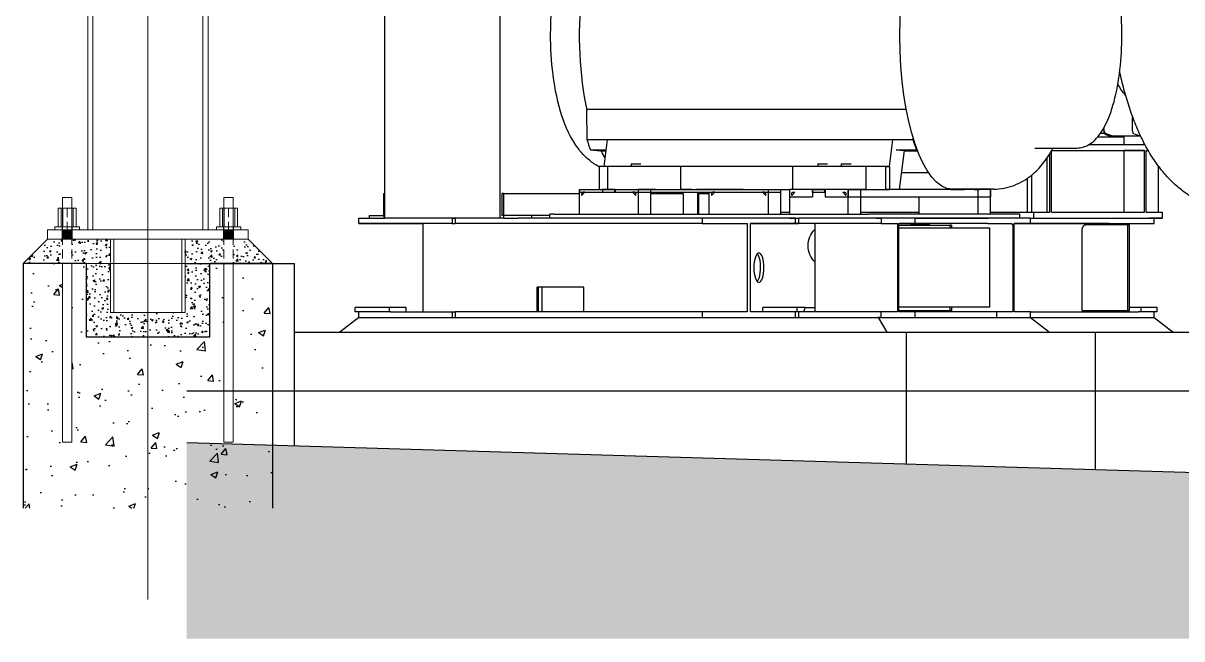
# Model space of a CAD drawing. Header units: metres. Extents: x 0 to 63075, y 0 to 44550.
# Drawn here: x 36348 to 38717, y 28898 to 30155 of the extents above; entities that cross this region are included whole.
import ezdxf

# ---------------------------------------------------------------- set-up
doc = ezdxf.new("R2010")
doc.units = ezdxf.units.M
doc.header["$LTSCALE"] = 75
doc.linetypes.add('CENTER2', pattern=[28.575, 19.05, -3.175, 3.175, -3.175])
doc.linetypes.add('DASHED2', pattern=[0.375, 0.25, -0.125])
for name, color, linetype in [('SC1', 7, 'CENTER2'), ('SDM', 7, 'Continuous'), ('SL1', 8, 'Continuous')]:
    doc.layers.add(name, color=color, linetype=linetype)

# ---------------------------------------------------------------- blocks, each defined once
blk = doc.blocks.new('A$Cf33ee68d')
at = {"layer": 'SL1'}
for points in [[(12765.2, 1529.9), (12765.2, 1510.9), (12744.9, 1510.9), (12744.9, 1529.9)], [(12765.2, 1529.9), (12765.2, 1510.9), (12744.9, 1510.9), (12744.9, 1529.9)], [(13095.2, 1529.9), (13095.2, 1510.9), (13074.9, 1510.9), (13074.9, 1529.9)], [(13095.2, 1529.9), (13095.2, 1510.9), (13074.9, 1510.9), (13074.9, 1529.9)]]:
    blk.add_hatch(color=256, dxfattribs=at).paths.add_polyline_path(points, flags=17)
h = blk.add_hatch(dxfattribs=at)
h.set_pattern_fill('AR-CONC', color=8, scale=5)
h.set_pattern_definition([(50, (11191.19, -8895.8), (35.86301, -3.13761), [3.75, -41.25]), (355, (11191.19, -8895.8), (-6.93757, 37.60961), [3, -33]), (100.45144, (11194.18, -8896.06), (28.92544, 34.472), [3.18701, -35.0571]), (46.1842, (11191.19, -8885.8), (53.36207, -8.27596), [5.625, -61.875]), (96.63564, (11195.64, -8886.49), (46.7331, 48.70593), [4.78052, -52.5857]), (351.18416, (11191.19, -8885.8), (46.7331, 48.70593), [4.5, -49.5]), (21, (11196.19, -8888.3), (29.84535, -20.130945), [3.75, -41.25]), (326, (11196.19, -8888.3), (12.16577, 36.2575), [3, -33]), (71.45144, (11198.68, -8889.976), (42.01112, 16.12656), [3.18701, -35.0571]), (37.5, (11191.191, -8895.799), (0.607993, 16.644693), [0, -32.6, 0, -33.5, 0, -33.125]), (7.5, (11191.191, -8895.799), (13.153477, 19.720586), [0, -19.1, 0, -31.85, 0, -12.625]), (327.5, (11180.041, -8895.799), (26.691122, -1.127744), [0, -12.5, 0, -39, 0, -51.75]), (317.5, (11175.041, -8895.799), (29.15931, 5.00525), [0, -16.25, 0, -25.9, 0, -36.75])])
h.paths.add_polyline_path([(12996.5, 1360.9), (12843.5, 1360.9), (12843.5, 1510.9), (12764.5, 1510.9), (12764.5, 1460.9), (12793.5, 1460.9), (12793.5, 1310.9), (13046.5, 1310.9), (13046.5, 1460.9), (13075.5, 1460.9), (13075.5, 1510.9), (12996.5, 1510.9)])
h.paths.add_polyline_path([(13094.5, 1460.9), (13175, 1460.9), (13175, 1460.9), (13125, 1510.9), (13094.5, 1510.9)])
h.paths.add_polyline_path([(12665, 1460.9), (12745.5, 1460.9), (12745.5, 1510.9), (12715, 1510.9)])
h = blk.add_hatch(dxfattribs=at)
h.set_pattern_fill('AR-CONC', color=8, scale=20)
h.set_pattern_definition([(50, (11191.19, -8895.8), (143.452, -12.5504), [15, -165]), (355, (11191.19, -8895.8), (-27.7503, 150.4384), [12, -132]), (100.4514, (11203.15, -8896.84), (115.7018, 137.888), [12.748, -140.2284]), (46.1842, (11191.2, -8855.8), (213.4483, -33.104), [22.5, -247.5]), (96.6356, (11208.98, -8858.56), (186.9324, 194.8237), [19.122, -210.3428]), (351.1842, (11191.2, -8855.8), (186.9324, 194.8237), [18, -198]), (21, (11211.19, -8865.8), (119.3814, -80.5238), [15, -165]), (326, (11211.19, -8865.8), (48.663, 145.03), [12, -132]), (71.4514, (11221.14, -8872.51), (168.0445, 64.5062), [12.748, -140.2284]), (37.5, (11191.19, -8895.8), (2.43197, 66.57877), [0, -130.4, 0, -134, 0, -132.5]), (7.5, (11191.19, -8895.8), (52.6139, 78.88234), [0, -76.4, 0, -127.4, 0, -50.5]), (327.5, (11146.59, -8895.8), (106.7645, -4.51097), [0, -50, 0, -156, 0, -207]), (317.5, (11126.59, -8895.8), (116.6372, 20.021), [0, -65, 0, -103.6, 0, -147])])
h.paths.add_polyline_path([(13094.5, 1095.9), (13080.3, 1095.9), (13075.5, 1095.9), (13075.5, 1460.9), (13046.5, 1460.9), (13046.5, 1310.9), (12793.5, 1310.9), (12793.5, 1460.9), (12764.5, 1460.9), (12764.5, 1095.9), (12750.3, 1095.9), (12745.5, 1095.9), (12745.5, 1460.9), (12665, 1460.9), (12665, 960.9), (13175, 960.9), (13175, 1460.9), (13094.5, 1460.9)])
h = blk.add_hatch(dxfattribs=at)
h.set_pattern_fill('AR-CONC', color=256)
h.set_pattern_definition([(50, (-6589.63, -30229.21), (182.18467, -15.9391), [19.05, -209.55]), (355, (-6589.63, -30229.2), (-35.2434, 191.05685), [15.24, -167.6406]), (100.45144, (-6574.45, -30230.54), (146.94125, 175.11775), [16.19, -178.09024]), (46.1842, (-6589.63, -30178.4), (271.079, -42.0423), [28.575, -314.325]), (96.63556, (-6567.04, -30181.9), (237.4041, 247.4261), [24.285, -267.1356]), (351.18415, (-6589.63, -30178.4), (237.4041, 247.4261), [22.86, -251.4597]), (21, (-6564.23, -30191.11), (151.6144, -102.2652), [19.05, -209.55]), (326, (-6564.23, -30191.1), (61.802, 184.188), [15.24, -167.64]), (71.45144, (-6551.6, -30199.63), (213.4164, 81.9228), [16.19, -178.0899]), (37.5, (-6589.63, -30229.21), (3.0886, 84.55504), [0, -165.608, 0, -170.18, 0, -168.275]), (7.5, (-6589.63, -30229.21), (66.81966, 100.18057), [0, -97.028, 0, -161.798, 0, -64.135]), (327.5, (-6646.27, -30229.21), (135.5906, -5.72874), [0, -63.5, 0, -198.12, 0, -262.89]), (317.5, (-6671.67, -30229.21), (148.12918, 25.4265), [0, -82.55, 0, -131.572, 0, -186.69])])
edge = h.paths.add_edge_path()
edge.add_ellipse((15754.8, 1005.9), major_axis=(61.3, 57.6), ratio=0.241845, start_angle=14.4328, end_angle=97.044, ccw=False)
edge.add_ellipse((15754.8, 1005.9), major_axis=(61.3, 57.6), ratio=0.241845, start_angle=47.3372, end_angle=97.0505)
edge.add_ellipse((15754.8, 1005.9), major_axis=(61.3, 57.6), ratio=0.241845, start_angle=14.4328, end_angle=97.044, ccw=False)
edge.add_ellipse((15754.8, 1005.9), major_axis=(61.3, 57.6), ratio=0.241845, start_angle=47.3372, end_angle=97.0505)
edge.add_ellipse((15754.8, 1005.9), major_axis=(61.3, 57.6), ratio=0.241845, start_angle=14.4328, end_angle=97.044, ccw=False)
edge.add_ellipse((15754.8, 1005.9), major_axis=(61.3, 57.6), ratio=0.241845, start_angle=47.3372, end_angle=97.0505)
edge.add_ellipse((15754.8, 1005.9), major_axis=(61.3, 57.6), ratio=0.241845, start_angle=14.4328, end_angle=97.044, ccw=False)
edge.add_ellipse((15754.8, 1005.9), major_axis=(61.3, 57.6), ratio=0.241845, start_angle=47.3372, end_angle=97.0505)
edge.add_ellipse((15754.8, 1005.9), major_axis=(61.3, 57.6), ratio=0.241845, start_angle=14.4328, end_angle=47.3371, ccw=False)
edge.add_ellipse((15754.8, 1005.9), major_axis=(61.3, 57.6), ratio=0.241845, start_angle=14.4328, end_angle=97.044, ccw=False)
edge.add_ellipse((15754.8, 1005.9), major_axis=(61.3, 57.6), ratio=0.241845, start_angle=14.4328, end_angle=47.3371, ccw=False)
edge.add_ellipse((15754.8, 1005.9), major_axis=(61.3, 57.6), ratio=0.241845, start_angle=-69.7715, end_angle=14.4328, ccw=False)
edge.add_ellipse((15754.8, 1005.9), major_axis=(61.3, 57.6), ratio=0.241845, start_angle=14.4328, end_angle=47.3371, ccw=False)
edge.add_ellipse((15754.8, 1005.9), major_axis=(61.3, 57.6), ratio=0.241845, start_angle=-69.7715, end_angle=14.4328, ccw=False)
edge.add_ellipse((15754.8, 1005.9), major_axis=(61.3, 57.6), ratio=0.241845, start_angle=-69.7715, end_angle=14.4328, ccw=False)
edge.add_line((15789.1, 1011.9), (17620, 957.8))
edge.add_line((17620, 957.8), (17620, 694.3))
edge.add_line((17620, 694.3), (12999.4, 694.3))
edge.add_line((12999.4, 694.3), (12999.4, 1094.3))
edge.add_line((12999.4, 1094.3), (15614.6, 1017.1))
edge.add_line((15614.6, 1017.1), (15614.6, 1101.1))
edge.add_spline(control_points=[(15603.5, 1017.4), (15604.3, 1017.4), (15605.8, 1017.3), (15610.9, 1017.2), (15615, 1017.1), (15625.3, 1016.8), (15632.3, 1042.2), (15641.1, 1023.8), (15643.1, 1020), (15645.1, 1016.2)], knot_values=[1.601672, 1.601672, 1.601672, 1.601672, 1.727876, 1.727876, 1.884956, 1.884956, 2.042035, 2.042035, 2.083748, 2.083748, 2.083748, 2.083748], degree=3, periodic=0)
edge.add_line((15645.1, 1016.2), (15733.5, 1013.6))
edge.add_ellipse((15754.8, 1005.9), major_axis=(61.3, 57.6), ratio=0.241845, start_angle=47.3372, end_angle=97.0505, ccw=False)
h.paths.add_polyline_path([(20470.5, 694.3), (20470.5, 873.6), (20470.3, 873.6), (17620, 957.8), (17620, 694.3)])
h.paths.add_polyline_path([(20470.5, 833.6), (21067.8, 833.6), (21067.8, 873.6), (20470.5, 873.6)])
at = {"layer": 'SL1', "lineweight": 0}
for p, q in [((12797, 10492.2), (12797, 1529.9)), ((12807.7, 10492.2), (12807.7, 1529.9)), ((13032.3, 1529.9), (13032.3, 10492.2)), ((13043, 10492.2), (13043, 1529.9)), ((12745.5, 1595.9), (12745.5, 1574.2)), ((12745.5, 1595.9), (12755, 1595.9)), ((12745.5, 1595.9), (12745.5, 1574.2)), ((12764.5, 1595.9), (12745.5, 1595.9)), ((12755, 1595.9), (12764.5, 1595.9)), ((12764.5, 1595.9), (12764.5, 1574.2)), ((12764.5, 1595.9), (12764.5, 1574.2)), ((13075.5, 1595.9), (13075.5, 1574.2)), ((13094.5, 1595.9), (13075.5, 1595.9)), ((13075.5, 1595.9), (13075.5, 1574.2)), ((13094.5, 1595.9), (13075.5, 1595.9)), ((13094.5, 1595.9), (13094.5, 1574.2)), ((13094.5, 1595.9), (13094.5, 1574.2)), ((12736.8, 1574.2), (12742.5, 1574.2)), ((12736.8, 1536.2), (12736.8, 1574.2)), ((12736.8, 1536.2), (12736.8, 1574.2)), ((12742.5, 1574.2), (12736.8, 1574.2)), ((12742.5, 1574.2), (12767.5, 1574.2)), ((12742.5, 1536.2), (12742.5, 1574.2)), ((12742.5, 1536.2), (12742.5, 1574.2)), ((12742.5, 1574.2), (12767.5, 1574.2)), ((12767.5, 1536.2), (12767.5, 1574.2)), ((12773.3, 1574.2), (12767.5, 1574.2)), ((12773.3, 1574.2), (12767.5, 1574.2)), ((12767.5, 1574.2), (12767.5, 1536.2)), ((12773.3, 1536.2), (12773.3, 1574.2)), ((12773.3, 1536.2), (12773.3, 1574.2)), ((13066.8, 1536.2), (13066.8, 1574.2)), ((13072.5, 1574.2), (13066.8, 1574.2)), ((13066.8, 1536.2), (13066.8, 1574.2)), ((13072.5, 1574.2), (13066.8, 1574.2)), ((13072.5, 1536.2), (13072.5, 1574.2)), ((13072.5, 1574.2), (13097.5, 1574.2)), ((13072.5, 1536.2), (13072.5, 1574.2)), ((13072.5, 1574.2), (13097.5, 1574.2)), ((13103.3, 1574.2), (13097.5, 1574.2)), ((13097.5, 1574.2), (13097.5, 1536.2)), ((13103.3, 1574.2), (13097.5, 1574.2)), ((13097.5, 1574.2), (13097.5, 1536.2)), ((13103.3, 1536.2), (13103.3, 1574.2)), ((13103.3, 1536.2), (13103.3, 1574.2)), ((12715, 1529.9), (13125, 1529.9)), ((12715, 1510.9), (12715, 1529.9)), ((12715, 1529.9), (13125, 1529.9)), ((12715, 1510.9), (12715, 1529.9)), ((12730, 1529.9), (12730, 1536.2)), ((12730, 1536.2), (12780, 1536.2)), ((12730, 1529.9), (12730, 1536.2)), ((12730, 1536.2), (12780, 1536.2)), ((12730, 1529.9), (12780, 1529.9)), ((12730, 1529.9), (12780, 1529.9)), ((12767.5, 1536.2), (12742.5, 1536.2)), ((12767.5, 1536.2), (12742.5, 1536.2)), ((12744.9, 1529.9), (12744.9, 1536.2)), ((12744.9, 1529.9), (12744.9, 1536.2)), ((12744.9, 1510.9), (12744.9, 1529.9)), ((12744.9, 1510.9), (12744.9, 1529.9)), ((12744.9, 1510.9), (12744.9, 1529.9)), ((12744.9, 1510.9), (12744.9, 1529.9)), ((12744.9, 1510.9), (12744.9, 1529.9)), ((12744.9, 1510.9), (12744.9, 1529.9)), ((12755, 1529.9), (12755, 1536.2)), ((12755, 1529.9), (12755, 1536.2)), ((12755, 1510.9), (12755, 1529.9)), ((12755, 1510.9), (12755, 1529.9)), ((12755, 1510.9), (12755, 1529.9)), ((12755, 1510.9), (12755, 1529.9)), ((12755, 1510.9), (12755, 1529.9)), ((12755, 1510.9), (12755, 1529.9)), ((12765.2, 1529.9), (12765.2, 1536.2)), ((12765.2, 1529.9), (12765.2, 1536.2)), ((12765.2, 1510.9), (12765.2, 1529.9)), ((12765.2, 1510.9), (12765.2, 1529.9)), ((12765.2, 1510.9), (12765.2, 1529.9)), ((12765.2, 1510.9), (12765.2, 1529.9)), ((12765.2, 1510.9), (12765.2, 1529.9)), ((12765.2, 1510.9), (12765.2, 1529.9)), ((12780, 1529.9), (12780, 1536.2)), ((12780, 1529.9), (12780, 1536.2)), ((12807.7, 1529.9), (12797, 1529.9)), ((13043, 1529.9), (13032.3, 1529.9)), ((13060, 1529.9), (13060, 1536.2)), ((13060, 1536.2), (13110, 1536.2)), ((13060, 1529.9), (13060, 1536.2)), ((13060, 1536.2), (13110, 1536.2)), ((13060, 1529.9), (13110, 1529.9)), ((13060, 1529.9), (13110, 1529.9)), ((13097.5, 1536.2), (13072.5, 1536.2)), ((13097.5, 1536.2), (13072.5, 1536.2)), ((13074.9, 1529.9), (13074.9, 1536.2)), ((13074.9, 1529.9), (13074.9, 1536.2)), ((13074.9, 1510.9), (13074.9, 1529.9)), ((13074.9, 1510.9), (13074.9, 1529.9)), ((13074.9, 1510.9), (13074.9, 1529.9)), ((13074.9, 1510.9), (13074.9, 1529.9)), ((13074.9, 1510.9), (13074.9, 1529.9)), ((13074.9, 1510.9), (13074.9, 1529.9)), ((13085, 1529.9), (13085, 1536.2)), ((13085, 1529.9), (13085, 1536.2)), ((13085, 1510.9), (13085, 1529.9)), ((13085, 1510.9), (13085, 1529.9)), ((13085, 1510.9), (13085, 1529.9)), ((13085, 1510.9), (13085, 1529.9)), ((13085, 1510.9), (13085, 1529.9)), ((13085, 1510.9), (13085, 1529.9)), ((13095.2, 1529.9), (13095.2, 1536.2)), ((13095.2, 1529.9), (13095.2, 1536.2)), ((13095.2, 1510.9), (13095.2, 1529.9)), ((13095.2, 1510.9), (13095.2, 1529.9)), ((13095.2, 1510.9), (13095.2, 1529.9)), ((13095.2, 1510.9), (13095.2, 1529.9)), ((13095.2, 1510.9), (13095.2, 1529.9)), ((13095.2, 1510.9), (13095.2, 1529.9)), ((13110, 1529.9), (13110, 1536.2)), ((13110, 1529.9), (13110, 1536.2)), ((13125, 1529.9), (13125, 1510.9)), ((13125, 1529.9), (13125, 1510.9)), ((12665, 1460.9), (12715, 1510.9)), ((13125, 1510.9), (12715, 1510.9)), ((12715, 1510.9), (13125, 1510.9)), ((13125, 1510.9), (12715, 1510.9)), ((12715, 1510.9), (13125, 1510.9)), ((12843.5, 1510.9), (12843.5, 1360.9)), ((12850.6, 1510.9), (12850.6, 1360.9)), ((12989.4, 1360.9), (12989.4, 1510.9)), ((12996.5, 1360.9), (12996.5, 1510.9)), ((13125, 1510.9), (13175, 1460.9)), ((13175, 1460.9), (12665, 1460.9)), ((12745.5, 1460.9), (12745.5, 1095.9)), ((12745.5, 1460.9), (12745.5, 1095.9)), ((12764.5, 1460.9), (12764.5, 1095.9)), ((12764.5, 1460.9), (12764.5, 1095.9)), ((12843.5, 1460.9), (12843.5, 1360.9)), ((12850.6, 1460.9), (12850.6, 1360.9)), ((12989.4, 1460.9), (12989.4, 1360.9)), ((12996.5, 1360.9), (12996.5, 1460.9)), ((13075.5, 1460.9), (13075.5, 1095.9)), ((13075.5, 1460.9), (13075.5, 1095.9)), ((13094.5, 1460.9), (13094.5, 1095.9)), ((13094.5, 1460.9), (13094.5, 1095.9)), ((12843.5, 1360.9), (12996.5, 1360.9)), ((12843.5, 1360.9), (12996.5, 1360.9)), ((12745.5, 1095.9), (12764.5, 1095.9)), ((12745.5, 1095.9), (12750.3, 1095.9)), ((12764.5, 1095.9), (12750.3, 1095.9)), ((13075.5, 1095.9), (13080.3, 1095.9)), ((13075.5, 1095.9), (13080.3, 1095.9)), ((13094.5, 1095.9), (13080.3, 1095.9)), ((13094.5, 1095.9), (13080.3, 1095.9))]:
    blk.add_line(p, q, dxfattribs=at)
at = {"layer": 'SL1', "extrusion": (2.28848e-17, 1, 0)}
for p, q in [((13404.7, 1553.9), (13404.7, 2511.9)), ((13639.6, 2511.9), (13639.6, 1553.9)), ((13816.6, 1774.5), (13817.4, 1714.3)), ((13818, 1776.2), (14470.3, 1776.2)), ((14932.2, 1763.4), (14932.2, 1736.6)), ((14874.4, 1736.6), (14873.6, 1736.6)), ((14874.4, 1736.6), (14874.4, 1726.3)), ((13817.4, 1714.3), (14484.5, 1714.3)), ((13852.7, 1659.4), (13859.4, 1713.5)), ((14436.2, 1659.4), (14443, 1713.5)), ((14484.5, 1714.3), (14484.5, 1717.4)), ((14900.1, 1718.9), (14861.3, 1718.9)), ((14874.4, 1726.3), (14867.1, 1726.3)), ((14949.9, 1720.9), (14900.1, 1720.9)), ((14915.7, 1718.9), (14900.1, 1718.9)), ((14915.7, 1718.9), (14900.1, 1718.9)), ((14915.7, 1703.9), (14915.7, 1720.9)), ((14915.7, 1718.9), (14915.7, 1720.9)), ((13824.6, 1693.1), (13856.9, 1693.1)), ((13824.6, 1693.1), (13845.2, 1691)), ((13847.2, 1690.9), (13856.6, 1690.9)), ((14450, 1693.1), (14465.9, 1691.5)), ((14450, 1693.1), (14491.8, 1693.1)), ((14465.9, 1691.5), (14456, 1611.9)), ((14465.8, 1690.9), (14493.7, 1690.9)), ((14492.9, 1693), (14491.8, 1693.1)), ((14733.5, 1696.9), (14819.4, 1696.9)), ((14764, 1565.9), (14764, 1685.7)), ((14767.4, 1565.9), (14767.4, 1691.5)), ((14767.6, 1691.9), (14957.6, 1691.9)), ((14844, 1703.9), (14958.4, 1703.9)), ((14957.6, 1691.9), (14915.3, 1691.9)), ((14915.3, 1691.9), (14915.3, 1565.9)), ((14957.6, 1565.9), (14957.6, 1691.9)), ((14961, 1565.9), (14961, 1691.9)), ((14961, 1691.9), (14965.1, 1691.9)), ((13842.6, 1659.4), (13842.6, 1611.9)), ((14009, 1659.4), (13859.7, 1659.4)), ((13859.7, 1659.4), (13859.7, 1611.9)), ((13908, 1664.4), (13914.6, 1664.4)), ((13908, 1664.4), (13908, 1659.4)), ((13914.6, 1664.4), (13928, 1664.4)), ((14009, 1659.4), (14009, 1611.9)), ((14238.2, 1659.4), (14238.2, 1611.9)), ((14387.6, 1659.4), (14238.2, 1659.4)), ((14289.6, 1664.4), (14296.1, 1664.4)), ((14289.6, 1664.4), (14289.6, 1659.4)), ((14289.6, 1664.4), (14296.1, 1664.4)), ((14289.6, 1664.4), (14289.6, 1659.4)), ((14296.1, 1664.4), (14309.6, 1664.4)), ((14296.1, 1664.4), (14309.6, 1664.4)), ((14337.5, 1664.4), (14344.1, 1664.4)), ((14337.5, 1664.4), (14337.5, 1659.4)), ((14344.1, 1664.4), (14357.5, 1664.4)), ((14387.6, 1659.4), (14387.6, 1611.9)), ((14428.6, 1659.4), (14436.2, 1659.4)), ((14428.6, 1611.9), (14428.6, 1659.4)), ((14436.2, 1659.4), (14428.6, 1659.4)), ((14436.2, 1659.4), (14436.2, 1611.9)), ((14757.9, 1676.1), (14757.9, 1565.9)), ((14985.4, 1660.9), (14985.4, 1565.9)), ((14460.4, 1646.9), (14515.9, 1646.9)), ((14718.5, 1565.9), (14718.5, 1635.3)), ((14727.5, 1565.9), (14727.5, 1642.1)), ((13802.1, 1561.9), (13802.1, 1611.9)), ((13802.1, 1611.9), (13849.1, 1611.9)), ((13802.1, 1611.9), (13849.1, 1611.9)), ((13802.1, 1611.9), (13802.1, 1606.9)), ((13849.1, 1611.9), (13874.7, 1611.9)), ((13849.1, 1611.9), (13849.1, 1606.9)), ((13875.4, 1611.9), (13849.1, 1611.9)), ((13849.1, 1611.9), (13849.1, 1606.9)), ((13874.7, 1606.9), (13874.7, 1611.9)), ((13874.7, 1611.9), (13875.4, 1611.9)), ((13875.4, 1606.9), (13875.4, 1611.9)), ((13875.4, 1611.9), (13922.4, 1611.9)), ((13875.4, 1611.9), (13922.4, 1611.9)), ((13875.4, 1611.9), (13875.4, 1606.9)), ((13922.4, 1611.9), (13948, 1611.9)), ((13922.4, 1611.9), (13922.4, 1561.9)), ((13957.8, 1611.9), (13922.4, 1611.9)), ((13922.4, 1611.9), (13922.4, 1606.9)), ((13948, 1561.9), (13948, 1611.9)), ((13948, 1611.9), (14009, 1611.9)), ((14032, 1611.9), (14009, 1611.9)), ((14137.1, 1611.9), (14041.4, 1611.9)), ((14131.8, 1611.9), (14231.5, 1611.9)), ((14185.5, 1611.9), (14191.8, 1611.9)), ((14187.9, 1611.9), (14187.9, 1561.9)), ((14199.3, 1611.9), (14199.3, 1611.9)), ((14208.3, 1611.9), (14208.3, 1611.9)), ((14213.1, 1611.9), (14213.1, 1606.9)), ((14213.1, 1611.9), (14213.1, 1561.9)), ((14231.5, 1611.9), (14231.5, 1561.9)), ((14278.5, 1611.9), (14231.5, 1611.9)), ((14278.5, 1611.9), (14231.5, 1611.9)), ((14231.5, 1611.9), (14231.5, 1596.9)), ((14278.5, 1611.9), (14304.2, 1611.9)), ((14278.5, 1606.9), (14278.5, 1611.9)), ((14278.5, 1611.9), (14278.5, 1596.9)), ((14304.8, 1611.9), (14278.5, 1611.9)), ((14304.2, 1606.9), (14304.2, 1611.9)), ((14304.2, 1611.9), (14304.8, 1611.9)), ((14304.8, 1611.9), (14304.8, 1606.9)), ((14351.8, 1611.9), (14304.8, 1611.9)), ((14351.8, 1611.9), (14304.8, 1611.9)), ((14304.8, 1611.9), (14304.8, 1596.9)), ((14351.8, 1611.9), (14377.5, 1611.9)), ((14351.8, 1561.9), (14351.8, 1611.9)), ((14387.2, 1611.9), (14351.8, 1611.9)), ((14351.8, 1611.9), (14351.8, 1596.9)), ((14377.5, 1561.9), (14377.5, 1611.9)), ((14377.5, 1611.9), (14387.6, 1611.9)), ((14456, 1611.9), (14428.6, 1611.9)), ((14428.6, 1611.9), (14436.2, 1611.9)), ((14561.2, 1611.9), (14456, 1611.9)), ((14561.2, 1611.9), (14589.4, 1611.9)), ((14649.1, 1612.9), (14564.5, 1612.9)), ((14589.4, 1611.9), (14589.3, 1612.9)), ((14616.8, 1611.9), (14589.4, 1611.9)), ((14609.1, 1612.9), (14609.1, 1611.9)), ((14609.1, 1611.9), (14616.8, 1611.9)), ((14616.8, 1612.9), (14616.8, 1611.9)), ((14617, 1611.9), (14617, 1561.9)), ((14619.2, 1612.9), (14619.2, 1611.9)), ((14642.5, 1611.9), (14619.2, 1611.9)), ((14642.5, 1611.9), (14619.2, 1611.9)), ((14642.5, 1611.9), (14642.5, 1596.9)), ((14642.5, 1561.9), (14642.5, 1611.9)), ((13402.1, 1603.9), (13404.7, 1603.9)), ((13402.1, 1558.9), (13402.1, 1603.9)), ((13646.7, 1603.9), (13643.9, 1603.9)), ((13643.9, 1603.9), (13643.9, 1558.9)), ((13646.7, 1603.9), (13646.7, 1558.9)), ((13646.7, 1603.9), (13802.1, 1603.9)), ((13802.1, 1606.9), (13849.1, 1606.9)), ((13806.8, 1599.8), (13813.4, 1606.9)), ((13806.8, 1602.9), (13806.8, 1599.8)), ((13813.4, 1606.9), (13810.5, 1606.9)), ((13849.1, 1606.9), (13875.4, 1606.9)), ((13875.4, 1606.9), (13922.4, 1606.9)), ((13913.9, 1606.9), (13911, 1606.9)), ((13911, 1606.9), (13917.7, 1599.8)), ((13917.7, 1599.8), (13917.7, 1602.9)), ((13922.4, 1606.9), (14213.1, 1606.9)), ((13948, 1603.9), (14014.5, 1603.9)), ((14011.7, 1606.9), (14011.7, 1603.9)), ((14014.5, 1603.9), (14014.5, 1561.9)), ((14014.5, 1603.9), (14014.5, 1561.9)), ((14044.6, 1561.9), (14044.6, 1606.9)), ((14046.3, 1561.9), (14046.3, 1606.9)), ((14046.3, 1603.9), (14067.6, 1603.9)), ((14067.6, 1561.9), (14067.6, 1606.9)), ((14072.3, 1599.8), (14078.9, 1606.9)), ((14072.3, 1602.9), (14072.3, 1599.8)), ((14078.9, 1606.9), (14076, 1606.9)), ((14114.6, 1606.9), (14140.9, 1606.9)), ((14176.5, 1606.9), (14183.2, 1599.8)), ((14179.4, 1606.9), (14176.5, 1606.9)), ((14183.2, 1599.8), (14183.2, 1602.9)), ((14231.5, 1596.9), (14278.5, 1596.9)), ((14236.2, 1599.8), (14242.9, 1606.9)), ((14236.2, 1599.8), (14236.2, 1602.9)), ((14240, 1606.9), (14242.9, 1606.9)), ((14278.5, 1606.9), (14304.8, 1606.9)), ((14304.8, 1596.9), (14351.8, 1596.9)), ((14340.5, 1606.9), (14347.1, 1599.8)), ((14340.5, 1606.9), (14343.3, 1606.9)), ((14347.1, 1602.9), (14347.1, 1599.8)), ((14351.8, 1596.9), (14642.5, 1596.9)), ((14496.7, 1561.9), (14496.7, 1596.9)), ((14213.1, 1565.9), (14231.5, 1565.9)), ((14377.5, 1565.9), (14496.7, 1565.9)), ((14642.5, 1565.9), (14731.5, 1565.9)), ((14731.5, 1565.9), (14764, 1565.9)), ((14731.5, 1553.9), (14731.5, 1565.9)), ((14767.4, 1565.9), (14957.6, 1565.9)), ((14961, 1565.9), (14993.5, 1565.9)), ((14993.5, 1565.9), (14993.5, 1553.9)), ((13351.1, 1553.9), (13397.2, 1553.9)), ((13351.1, 1542.9), (13351.1, 1553.9)), ((13541.9, 1542.9), (13351.1, 1542.9)), ((13351.1, 1542.9), (13482.8, 1542.9)), ((13372.7, 1558.9), (13402.1, 1558.9)), ((13372.7, 1558.9), (13372.7, 1553.9)), ((13372.7, 1553.9), (13402.1, 1553.9)), ((13402.1, 1558.9), (13402.1, 1553.9)), ((13402.1, 1558.9), (13404.7, 1558.9)), ((13402.1, 1553.9), (13404.2, 1553.9)), ((13404.2, 1553.9), (13404.7, 1553.9)), ((13408.9, 1553.9), (13404.7, 1553.9)), ((13639.6, 1553.9), (13404.7, 1553.9)), ((13482.8, 1361.9), (13482.8, 1542.9)), ((13541.9, 1553.9), (13541.9, 1542.9)), ((13541.9, 1553.9), (13548.1, 1553.9)), ((13541.9, 1542.9), (13548.1, 1542.9)), ((13548.1, 1553.9), (13548.1, 1542.9)), ((14053.1, 1542.9), (13548.1, 1542.9)), ((13646.7, 1553.9), (13639.6, 1553.9)), ((13646.7, 1558.9), (13643.9, 1558.9)), ((13704.4, 1558.9), (13646.7, 1558.9)), ((13646.7, 1558.9), (13646.7, 1553.9)), ((13646.7, 1553.9), (13676.8, 1553.9)), ((14053.1, 1553.9), (13676.8, 1553.9)), ((13741.8, 1558.9), (13704.4, 1558.9)), ((13704.4, 1558.9), (13704.4, 1553.9)), ((13750.2, 1561.9), (13741.8, 1561.9)), ((13741.8, 1553.9), (13741.8, 1561.9)), ((13750.2, 1561.9), (14393.5, 1561.9)), ((14243.8, 1553.9), (14053.1, 1553.9)), ((14053.1, 1553.9), (14053.1, 1542.9)), ((14053.1, 1542.9), (14145.1, 1542.9)), ((14053.1, 1542.9), (14059.2, 1542.9)), ((14145.1, 1542.9), (14145.1, 1361.9)), ((14283.5, 1542.9), (14151.9, 1542.9)), ((14151.9, 1542.9), (14243.8, 1542.9)), ((14151.9, 1361.9), (14151.9, 1542.9)), ((14231.5, 1553.9), (14243.8, 1553.9)), ((14243.8, 1553.9), (14238.3, 1553.9)), ((14243.8, 1542.9), (14243.8, 1553.9)), ((14243.8, 1553.9), (14250, 1553.9)), ((14243.8, 1542.9), (14250, 1542.9)), ((14419.2, 1553.9), (14250, 1553.9)), ((14250, 1553.9), (14250, 1542.9)), ((14419.2, 1542.9), (14250, 1542.9)), ((14283.5, 1542.9), (14283.5, 1361.9)), ((14351.8, 1561.9), (14368.5, 1561.9)), ((14409.7, 1561.9), (14393.5, 1561.9)), ((14702, 1561.9), (14409.7, 1561.9)), ((14409.7, 1553.9), (14419.2, 1553.9)), ((14488.6, 1553.9), (14419.2, 1553.9)), ((14419.2, 1553.9), (14419.2, 1542.9)), ((14419.2, 1542.9), (14452.6, 1542.9)), ((14452.6, 1542.9), (14452.6, 1361.9)), ((14455.1, 1361.9), (14455.1, 1542.9)), ((14455.1, 1542.9), (14488.6, 1542.9)), ((14516.1, 1542.9), (14455.1, 1542.9)), ((14455.1, 1542.9), (14486, 1542.9)), ((14518.5, 1539.9), (14482.1, 1539.9)), ((14637.2, 1542.9), (14486, 1542.9)), ((14486, 1542.9), (14486, 1542.9)), ((14488.6, 1542.9), (14488.6, 1553.9)), ((14637.2, 1553.9), (14488.6, 1553.9)), ((14488.6, 1553.9), (14509.6, 1553.9)), ((14488.6, 1553.9), (14639.2, 1553.9)), ((14509.6, 1553.9), (14514.3, 1553.9)), ((14637.2, 1542.9), (14555.4, 1542.9)), ((14612.2, 1553.9), (14635.8, 1553.9)), ((14637.2, 1542.9), (14661.7, 1542.9)), ((14661.7, 1553.9), (14639.2, 1553.9)), ((14724.6, 1553.9), (14661.7, 1553.9)), ((14661.7, 1542.9), (14685.2, 1542.9)), ((14691.1, 1361.9), (14691.1, 1542.9)), ((14691.1, 1542.9), (14724.6, 1542.9)), ((14885.5, 1542.9), (14691.1, 1542.9)), ((14691.1, 1542.9), (14977.5, 1542.9)), ((14702.8, 1561.9), (14702, 1561.9)), ((14702.8, 1553.9), (14702.8, 1561.9)), ((14724.6, 1553.9), (14731.5, 1553.9)), ((14724.6, 1542.9), (14724.6, 1553.9)), ((14731.5, 1553.9), (14993.5, 1553.9)), ((14923.5, 1539.9), (14838.9, 1539.9)), ((14885.5, 1542.9), (14977.5, 1542.9)), ((14885.5, 1539.9), (14885.5, 1542.9)), ((14923.5, 1364.9), (14923.5, 1539.9)), ((14923.5, 1539.9), (14926.9, 1539.9)), ((14926.9, 1364.9), (14926.9, 1539.9)), ((14993.5, 1553.9), (14966.7, 1553.9)), ((14977.5, 1542.9), (14977.5, 1553.9)), ((14455.1, 1539.4), (14559.2, 1539.4)), ((14641.6, 1532.9), (14455.1, 1532.9)), ((14562.6, 1539.4), (14559.2, 1539.4)), ((14559.2, 1539.4), (14559.2, 1532.9)), ((14562.6, 1539.4), (14562.6, 1532.9)), ((14641.6, 1371.9), (14641.6, 1532.9)), ((14688.6, 1532.9), (14688.6, 1361.9)), ((14829.5, 1529.9), (14829.5, 1364.9)), ((12999.4, 1460.9), (13220, 1460.9)), ((13220, 1200.9), (13220, 1460.9)), ((13715.9, 1361.9), (13715.9, 1412.7)), ((13811.4, 1412.7), (13715.9, 1412.7)), ((13718.4, 1361.9), (13718.4, 1412.7)), ((13725.5, 1412.7), (13725.5, 1361.9)), ((13811.4, 1361.9), (13811.4, 1412.7)), ((13351.1, 1350.9), (13312.7, 1320.9)), ((13343.5, 1361.9), (13343.5, 1371.4)), ((13413.9, 1371.4), (13343.5, 1371.4)), ((13413.9, 1361.9), (13343.5, 1361.9)), ((13351.1, 1350.9), (13351.1, 1361.9)), ((13351.1, 1350.9), (14413, 1350.9)), ((13413.9, 1361.9), (13413.9, 1371.4)), ((13448.1, 1371.4), (13413.9, 1371.4)), ((13416, 1361.9), (13413.9, 1361.9)), ((13416, 1361.9), (13541.9, 1361.9)), ((13448.1, 1361.9), (13448.1, 1371.4)), ((13541.9, 1361.9), (13541.9, 1350.9)), ((13541.9, 1361.9), (13548.1, 1361.9)), ((14053.1, 1361.9), (13548.1, 1361.9)), ((13548.1, 1361.9), (13548.1, 1350.9)), ((14145.1, 1361.9), (14053.1, 1361.9)), ((14053.1, 1361.9), (14053.1, 1350.9)), ((14177, 1361.9), (14151.9, 1361.9)), ((14247.4, 1371.4), (14177, 1371.4)), ((14177, 1361.9), (14177, 1371.4)), ((14247.4, 1361.9), (14177, 1361.9)), ((14243.8, 1350.9), (14243.8, 1361.9)), ((14264.2, 1371.4), (14247.4, 1371.4)), ((14247.4, 1361.9), (14247.4, 1371.4)), ((14255.6, 1361.9), (14247.4, 1361.9)), ((14250, 1361.9), (14250, 1350.9)), ((14419.2, 1361.9), (14255.6, 1361.9)), ((14264.2, 1371.4), (14283.5, 1371.4)), ((14419.2, 1350.9), (14413, 1350.9)), ((14413, 1350.9), (14430.9, 1320.9)), ((14413, 1350.9), (14720.1, 1350.9)), ((14419.2, 1350.9), (14419.2, 1361.9)), ((14452.6, 1361.9), (14419.2, 1361.9)), ((14419.2, 1350.9), (14488.6, 1350.9)), ((14641.6, 1371.9), (14455.1, 1371.9)), ((14559.2, 1364.4), (14455.1, 1364.4)), ((14488.6, 1361.9), (14455.1, 1361.9)), ((14488.6, 1350.9), (14488.6, 1361.9)), ((14655.1, 1361.9), (14488.6, 1361.9)), ((14519.5, 1364.4), (14519.5, 1361.9)), ((14559.2, 1371.9), (14559.2, 1364.4)), ((14562.6, 1364.4), (14559.2, 1364.4)), ((14562.6, 1371.9), (14562.6, 1364.4)), ((14641.6, 1371.9), (14632.2, 1371.9)), ((14688.6, 1361.9), (14655.1, 1361.9)), ((14655.1, 1361.9), (14655.1, 1350.9)), ((14655.1, 1350.9), (14724.6, 1350.9)), ((14724.6, 1361.9), (14691.1, 1361.9)), ((14724.6, 1361.9), (14945.3, 1361.9)), ((14724.6, 1350.9), (14724.6, 1361.9)), ((14724.6, 1350.9), (14977.5, 1350.9)), ((14724.6, 1350.9), (14763, 1320.9)), ((14829.5, 1364.9), (14923.5, 1364.9)), ((14853.3, 1364.9), (14853.3, 1361.9)), ((14923.5, 1364.9), (14926.9, 1364.9)), ((14951, 1371.4), (14926.9, 1371.4)), ((14951, 1361.9), (14945.3, 1361.9)), ((14983.1, 1371.4), (14951, 1371.4)), ((14951, 1361.9), (14951, 1371.4)), ((14983.1, 1361.9), (14951, 1361.9)), ((14977.5, 1350.9), (14977.5, 1361.9)), ((14977.5, 1350.9), (15015.9, 1320.9)), ((14983.1, 1361.9), (14983.1, 1371.4)), ((13220, 1320.9), (14470.8, 1320.9)), ((14470.8, 1200.9), (14470.8, 1320.9)), ((14470.8, 1320.9), (14857.1, 1320.9)), ((14857.1, 1200.9), (14857.1, 1320.9)), ((14857.1, 1320.9), (15121.9, 1320.9)), ((12999.4, 1200.9), (13220, 1200.9)), ((12999.4, 1200.9), (13220, 1200.9)), ((13220, 1087.8), (13220, 1200.9)), ((13220, 1200.9), (14470.8, 1200.9)), ((13220, 1200.9), (14470.8, 1200.9)), ((14470.8, 1050.9), (14470.8, 1200.9)), ((14470.8, 1200.9), (14857.1, 1200.9)), ((14470.8, 1200.9), (14857.1, 1200.9)), ((14857.1, 1039.5), (14857.1, 1200.9)), ((14857.1, 1200.9), (15121.9, 1200.9)), ((14857.1, 1200.9), (15121.9, 1200.9)), ((20470.3, 873.6), (12999.4, 1094.3))]:
    blk.add_line(p, q, dxfattribs=at)
at = {"layer": 'SL1', "linetype": 'DASHED2', "lineweight": 0}
for p, q in [((12745.5, 1595.9), (12755, 1595.9)), ((12755, 1595.9), (12746.8, 1595.9)), ((13075.5, 1595.9), (13085, 1595.9)), ((13075.5, 1595.9), (13085, 1595.9)), ((12767.5, 1574.2), (12742.5, 1574.2)), ((12742.5, 1574.2), (12767.5, 1574.2)), ((12767.5, 1574.2), (12742.5, 1574.2)), ((12742.5, 1574.2), (12767.5, 1574.2)), ((12745.4, 1536.2), (12745.4, 1574.2)), ((12745.4, 1536.2), (12745.4, 1574.2)), ((12745.5, 1574.2), (12745.5, 1460.9)), ((12745.5, 1574.2), (12745.5, 1460.9)), ((12745.9, 1536.2), (12745.9, 1574.2)), ((12745.9, 1536.2), (12745.9, 1574.2)), ((12745.9, 1574.2), (12745.9, 1536.2)), ((12745.9, 1574.2), (12745.9, 1536.2)), ((12745.9, 1536.2), (12745.9, 1574.2)), ((12745.9, 1536.2), (12745.9, 1574.2)), ((12755, 1574.2), (12755, 1536.2)), ((12755, 1574.2), (12755, 1536.2)), ((12764.2, 1536.2), (12764.2, 1574.2)), ((12764.2, 1536.2), (12764.2, 1574.2)), ((12764.2, 1574.2), (12764.2, 1536.2)), ((12764.2, 1574.2), (12764.2, 1536.2)), ((12764.2, 1536.2), (12764.2, 1574.2)), ((12764.2, 1536.2), (12764.2, 1574.2)), ((12764.5, 1574.2), (12764.5, 1460.9)), ((12764.5, 1574.2), (12764.5, 1460.9)), ((12764.7, 1536.2), (12764.7, 1574.2)), ((12764.7, 1536.2), (12764.7, 1574.2)), ((13097.5, 1574.2), (13072.5, 1574.2)), ((13072.5, 1574.2), (13097.5, 1574.2)), ((13097.5, 1574.2), (13072.5, 1574.2)), ((13072.5, 1574.2), (13097.5, 1574.2)), ((13075.4, 1536.2), (13075.4, 1574.2)), ((13075.4, 1536.2), (13075.4, 1574.2)), ((13075.5, 1574.2), (13075.5, 1460.9)), ((13075.5, 1574.2), (13075.5, 1460.9)), ((13075.9, 1574.2), (13075.9, 1536.2)), ((13075.9, 1536.2), (13075.9, 1574.2)), ((13075.9, 1536.2), (13075.9, 1574.2)), ((13075.9, 1574.2), (13075.9, 1536.2)), ((13075.9, 1536.2), (13075.9, 1574.2)), ((13075.9, 1536.2), (13075.9, 1574.2)), ((13085, 1574.2), (13085, 1536.2)), ((13085, 1574.2), (13085, 1536.2)), ((13094.2, 1574.2), (13094.2, 1536.2)), ((13094.2, 1536.2), (13094.2, 1574.2)), ((13094.2, 1536.2), (13094.2, 1574.2)), ((13094.2, 1574.2), (13094.2, 1536.2)), ((13094.2, 1536.2), (13094.2, 1574.2)), ((13094.2, 1536.2), (13094.2, 1574.2)), ((13094.5, 1574.2), (13094.5, 1460.9)), ((13094.5, 1574.2), (13094.5, 1460.9)), ((13094.7, 1536.2), (13094.7, 1574.2)), ((13094.7, 1536.2), (13094.7, 1574.2)), ((12780, 1536.2), (12730, 1536.2)), ((12730, 1529.9), (12730, 1536.2)), ((12730, 1529.9), (12730, 1536.2)), ((12780, 1536.2), (12730, 1536.2)), ((12780, 1536.2), (12730, 1536.2)), ((12730, 1529.9), (12730, 1536.2)), ((12730, 1529.9), (12730, 1536.2)), ((12780, 1536.2), (12730, 1536.2)), ((12780, 1529.9), (12730, 1529.9)), ((12780, 1529.9), (12730, 1529.9)), ((12780, 1529.9), (12730, 1529.9)), ((12780, 1529.9), (12730, 1529.9)), ((12736.8, 1536.2), (12773.3, 1536.2)), ((12773.3, 1536.2), (12736.8, 1536.2)), ((12742.5, 1536.2), (12767.5, 1536.2)), ((12767.5, 1536.2), (12742.5, 1536.2)), ((12780, 1529.9), (12780, 1536.2)), ((12780, 1529.9), (12780, 1536.2)), ((12780, 1529.9), (12780, 1536.2)), ((12780, 1529.9), (12780, 1536.2)), ((13032.3, 1529.9), (12807.7, 1529.9)), ((13060, 1529.9), (13060, 1536.2)), ((13110, 1536.2), (13060, 1536.2)), ((13110, 1536.2), (13060, 1536.2)), ((13060, 1529.9), (13060, 1536.2)), ((13060, 1529.9), (13060, 1536.2)), ((13110, 1536.2), (13060, 1536.2)), ((13110, 1536.2), (13060, 1536.2)), ((13060, 1529.9), (13060, 1536.2)), ((13110, 1529.9), (13060, 1529.9)), ((13110, 1529.9), (13060, 1529.9)), ((13110, 1529.9), (13060, 1529.9)), ((13110, 1529.9), (13060, 1529.9)), ((13103.3, 1536.2), (13066.8, 1536.2)), ((13103.3, 1536.2), (13066.8, 1536.2)), ((13097.5, 1536.2), (13072.5, 1536.2)), ((13097.5, 1536.2), (13072.5, 1536.2)), ((13110, 1529.9), (13110, 1536.2)), ((13110, 1529.9), (13110, 1536.2)), ((13110, 1529.9), (13110, 1536.2)), ((13110, 1529.9), (13110, 1536.2)), ((12843.5, 1510.9), (12996.5, 1510.9)), ((12843.5, 1510.9), (12843.5, 1460.9)), ((12850.6, 1510.9), (12850.6, 1360.9)), ((12989.4, 1510.9), (12989.4, 1460.9)), ((12996.5, 1510.9), (12996.5, 1360.9)), ((12764.5, 1095.9), (12750.3, 1095.9)), ((12750.3, 1095.9), (12763.3, 1095.9)), ((13080.3, 1095.9), (13093.3, 1095.9)), ((13080.3, 1095.9), (13093.3, 1095.9))]:
    blk.add_line(p, q, dxfattribs=at)
at = {"layer": 'SL1', "color": 8}
for p, q in [((12665, 1460.9), (12715, 1510.9)), ((13125, 1510.9), (13175, 1460.9)), ((12793.5, 1460.9), (12665, 1460.9)), ((12665, 1460.9), (12665, 960.9)), ((12793.5, 1460.9), (12793.5, 1310.9)), ((13046.5, 1310.9), (13046.5, 1460.9)), ((13175, 1460.9), (13046.5, 1460.9)), ((13175, 1460.9), (13175, 960.9)), ((12793.5, 1310.9), (13046.5, 1310.9))]:
    blk.add_line(p, q, dxfattribs=at)
at = {"layer": 'SL1', "extrusion": (0, 0, -1)}
for centre, major_axis, ratio, start_param, end_param in [((14564.5, 1926.9), (0, 314), 0.34202, -1.570796, 0), ((13898.7, 1926.9), (0, 280.8), 0.34202, -2.144346, -1.270443), ((14564.5, 1926.9), (0, -314), 0.34202, 0, 1.570796), ((14957.9, 2103.9), (0, -320), 0.34202, 0.365529, 0.525564), ((14900.1, 2101.9), (0, -383), 0.34202, -0.10224, 0.197096), ((14900.1, 2103.9), (0, -383), 0.34202, 0, 0.175157), ((13898.7, 1926.9), (0, 280.8), 0.34202, -2.667556, -2.568043), ((14240, 1602.9), (0, 4), 0.939693, -1.570796, 0), ((14343.3, 1602.9), (0, 4), 0.939693, 0, 1.570796), ((14516.1, 1532.9), (0, 10), 0.34202, 0, 0.863212), ((14685.2, 1532.9), (0, 10), 0.34202, 0, 1.570796), ((14311, 1497.4), (0, 43.9), 0.939693, -2.411232, -0.730361), ((14169.2, 1452.4), (0, -30), 0.34202, -8.353981628494655, -2.070796321315069)]:
    blk.add_ellipse(centre, major_axis=major_axis, ratio=ratio, start_param=start_param, end_param=end_param, dxfattribs=at)
at = {"layer": 'SL1'}
for centre, major_axis, ratio, start_param, end_param in [((14877.9, 1736.6), (0, 10), 0.34202, 1.570796, 2.966436), ((14935.6, 1736.6), (0, -10), 0.34202, -1.570796, -0.175157), ((14957.9, 2103.9), (0, -383), 0.34202, -0.175157, -0.063838), ((13810.5, 1602.9), (0, 4), 0.939693, 0, 1.570796), ((13913.9, 1602.9), (0, -4), 0.939693, 1.570796, 3.141593), ((14076, 1602.9), (0, 4), 0.939693, 0, 1.570796), ((14179.4, 1602.9), (0, 4), 0.939693, -1.570796, 0), ((14482.1, 1529.9), (0, -10), 0.939693, -3.141593, -2.824032), ((14162.5, 1452.4), (0, 30), 0.34202, -1.070796, -0.335983), ((14162.5, 1452.4), (0, -30), 0.34202, 0.335983, 2.070796)]:
    blk.add_ellipse(centre, major_axis=major_axis, ratio=ratio, start_param=start_param, end_param=end_param, dxfattribs=at)
for points, knots in [([(14819.4, 1696.9), (14828.1, 1696.9), (14836.5, 1699.5), (14853.2, 1709.3), (14860.8, 1717.3), (14876.9, 1740.4), (14884.5, 1757.3), (14896.9, 1795.8), (14901.7, 1817.2), (14908.4, 1862.4), (14910.4, 1886.1), (14911.7, 1933.8), (14911, 1957.8), (14906.9, 2004.1), (14903.5, 2026.4), (14894.3, 2067.4), (14888.4, 2086.1), (14873.8, 2118.8), (14865.1, 2132.5), (14844.4, 2151), (14832.3, 2156.9), (14819.4, 2156.9)], [1.570796, 1.570796, 1.570796, 1.570796, 1.769423, 1.769423, 2.027351, 2.027351, 2.386992, 2.386992, 2.731396, 2.731396, 3.06398, 3.06398, 3.393241, 3.393241, 3.723591, 3.723591, 4.060535, 4.060535, 4.415424, 4.415424, 4.712389, 4.712389, 4.712389, 4.712389]), ([(13842.6, 1658.5), (13835.1, 1662.4), (13828.5, 1667), (13810.2, 1682.1), (13801, 1693.4), (13779.8, 1725.7), (13770.9, 1747.8), (13755.8, 1798.3), (13750.4, 1827.2), (13744.2, 1884.4), (13743, 1912.4), (13744, 1963.8), (13745.8, 1987.3), (13748.8, 2010)], [4.890754, 4.890754, 4.890754, 4.890754, 4.98659, 4.98659, 5.192973, 5.192973, 5.56461, 5.56461, 5.975986, 5.975986, 6.341063, 6.341063, 6.652916, 6.652916, 6.652916, 6.652916]), ([(15119.1, 1570.8), (15116.4, 1571.4), (15113.6, 1572), (15106.9, 1573.7), (15102.9, 1574.8), (15095, 1577.3), (15091.1, 1578.7), (15083.4, 1581.7), (15079.6, 1583.3), (15072, 1586.7), (15068.3, 1588.6), (15061, 1592.5), (15057.3, 1594.6), (15050.2, 1599), (15046.7, 1601.3), (15039.7, 1606.1), (15036.3, 1608.7), (15029.5, 1614), (15026.2, 1616.7), (15019.6, 1622.5), (15016.4, 1625.5), (15010, 1631.8), (15006.9, 1635), (15000.7, 1641.8), (14997.6, 1645.3), (14991.6, 1652.7), (14988.6, 1656.5), (14982.7, 1664.4), (14979.8, 1668.5), (14974.1, 1677), (14971.3, 1681.5), (14965.8, 1690.6), (14963, 1695.4), (14957.7, 1705.2), (14955.1, 1710.2), (14950, 1720.6), (14947.5, 1725.9), (14942.7, 1736.7), (14940.4, 1742.1), (14936, 1753.3), (14933.8, 1758.9), (14929.7, 1770.3), (14927.8, 1776), (14924, 1787.6), (14922.2, 1793.4), (14918.7, 1805.1), (14917.1, 1810.9), (14913.9, 1822.8), (14912.4, 1828.7), (14909.5, 1840.7), (14908.1, 1846.7), (14906.8, 1852.8), (14906.8, 1852.8), (14906.8, 1852.8)], [0, 0, 0, 0, 10.001743, 10.001743, 24.651879, 24.651879, 39.38988, 39.38988, 54.26632, 54.26632, 69.31894, 69.31894, 84.591385, 84.591385, 100.134575, 100.134575, 116.008136, 116.008136, 132.281562, 132.281562, 149.034644, 149.034644, 166.356356, 166.356356, 184.340786, 184.340786, 203.077807, 203.077807, 222.635525, 222.635525, 243.032688, 243.032688, 264.205935, 264.205935, 285.990158, 285.990158, 308.138075, 308.138075, 330.383116, 330.383116, 352.508486, 352.508486, 374.37999, 374.37999, 395.93838, 395.93838, 417.17436, 417.17436, 438.105453, 438.105453, 458.760799, 458.760799, 458.780651, 458.780651, 458.780651, 458.780651]), ([(14649.1, 1612.9), (14663.7, 1612.9), (14678.1, 1615.8), (14705, 1626), (14717, 1633.5), (14740.9, 1653.2), (14751.1, 1665.8), (14763.5, 1684.6), (14767.1, 1690.7), (14770.3, 1696.9)], [1.5707963, 1.5707963, 1.5707963, 1.5707963, 1.699545, 1.699545, 1.8444099, 1.8444099, 2.049937, 2.049937, 2.1457231, 2.1457231, 2.1457231, 2.1457231])]:
    blk.add_open_spline(points, degree=3, knots=knots, dxfattribs=at)
for points, degree in [([(13817.4, 1714.3), (13819.7, 1706.9), (13822.1, 1699.8), (13824.6, 1693.1)], 3), ([(14491.8, 1693.1), (14489.3, 1699.8), (14486.8, 1706.9), (14484.5, 1714.3)], 3), ([(13843, 1659.4), (13842.8, 1659.4), (13842.6, 1659.4), (13842.6, 1659.4)], 3), ([(13844.5, 1659.4), (13843.8, 1659.4), (13843.3, 1659.4), (13843, 1659.4)], 3), ([(13846.9, 1659.4), (13846, 1659.4), (13845.1, 1659.4), (13844.5, 1659.4)], 3), ([(13850.4, 1659.4), (13849.1, 1659.4), (13847.9, 1659.4), (13846.9, 1659.4)], 3), ([(13854.6, 1659.4), (13853.1, 1659.4), (13851.6, 1659.4), (13850.4, 1659.4)], 3), ([(13859.7, 1659.4), (13857.9, 1659.4), (13856.2, 1659.4), (13854.6, 1659.4)], 3), ([(14039.9, 1659.4), (14029.6, 1659.4), (14019.3, 1659.4), (14009, 1659.4)], 3), ([(14070.5, 1659.4), (14060.3, 1659.4), (14050.1, 1659.4), (14039.9, 1659.4)], 3), ([(14100.6, 1659.4), (14090.7, 1659.4), (14080.6, 1659.4), (14070.5, 1659.4)], 3), ([(14130.1, 1659.4), (14120.4, 1659.4), (14110.6, 1659.4), (14100.6, 1659.4)], 3), ([(14158.8, 1659.4), (14149.4, 1659.4), (14139.8, 1659.4), (14130.1, 1659.4)], 3), ([(14186.5, 1659.4), (14177.4, 1659.4), (14168.2, 1659.4), (14158.8, 1659.4)], 3), ([(14213, 1659.4), (14204.4, 1659.4), (14195.5, 1659.4), (14186.5, 1659.4)], 3), ([(14238.2, 1659.4), (14230, 1659.4), (14221.6, 1659.4), (14213, 1659.4)], 3), ([(14394.1, 1659.4), (14391.9, 1659.4), (14389.7, 1659.4), (14387.6, 1659.4)], 3), ([(14400.5, 1659.4), (14398.4, 1659.4), (14396.3, 1659.4), (14394.1, 1659.4)], 3), ([(14406.7, 1659.4), (14404.7, 1659.4), (14402.7, 1659.4), (14400.5, 1659.4)], 3), ([(14412.5, 1659.4), (14410.7, 1659.4), (14408.7, 1659.4), (14406.7, 1659.4)], 3), ([(14417.7, 1659.4), (14416.1, 1659.4), (14414.4, 1659.4), (14412.5, 1659.4)], 3), ([(14422.2, 1659.4), (14420.8, 1659.4), (14419.3, 1659.4), (14417.7, 1659.4)], 3), ([(14425.9, 1659.4), (14424.8, 1659.4), (14423.6, 1659.4), (14422.2, 1659.4)], 3), ([(14428.6, 1659.4), (14427.8, 1659.4), (14426.9, 1659.4), (14425.9, 1659.4)], 3), ([(14009, 1611.9), (14019.3, 1611.9), (14029.6, 1611.9), (14039.9, 1611.9)], 3), ([(14039.9, 1611.9), (14050.1, 1611.9), (14060.3, 1611.9), (14070.5, 1611.9)], 3), ([(14070.5, 1611.9), (14080.6, 1611.9), (14090.7, 1611.9), (14100.6, 1611.9)], 3), ([(14100.6, 1611.9), (14110.6, 1611.9), (14120.4, 1611.9), (14130.1, 1611.9)], 3), ([(14130.1, 1611.9), (14139.8, 1611.9), (14149.4, 1611.9), (14158.8, 1611.9)], 3), ([(14158.8, 1611.9), (14168.2, 1611.9), (14177.4, 1611.9), (14186.5, 1611.9)], 3), ([(14186.5, 1611.9), (14195.5, 1611.9), (14204.4, 1611.9), (14213, 1611.9)], 3), ([(14213, 1611.9), (14219.3, 1611.9), (14225.5, 1611.9), (14231.5, 1611.9)], 3), ([(14387.6, 1611.9), (14389.7, 1611.9), (14391.9, 1611.9), (14394.1, 1611.9)], 3), ([(14394.1, 1611.9), (14396.3, 1611.9), (14398.4, 1611.9), (14400.5, 1611.9)], 3), ([(14400.5, 1611.9), (14402.7, 1611.9), (14404.7, 1611.9), (14406.7, 1611.9)], 3), ([(14406.7, 1611.9), (14408.7, 1611.9), (14410.7, 1611.9), (14412.5, 1611.9)], 3), ([(14412.5, 1611.9), (14414.4, 1611.9), (14416.1, 1611.9), (14417.7, 1611.9)], 3), ([(14417.7, 1611.9), (14419.3, 1611.9), (14420.8, 1611.9), (14422.2, 1611.9)], 3), ([(14422.2, 1611.9), (14423.6, 1611.9), (14424.8, 1611.9), (14425.9, 1611.9)], 3), ([(14425.9, 1611.9), (14426.9, 1611.9), (14427.8, 1611.9), (14428.6, 1611.9)], 3), ([(14616.8, 1611.9), (14617.5, 1611.9), (14618.1, 1611.9), (14618.5, 1611.9)], 3), ([(14618.5, 1611.9), (14618.9, 1611.9), (14619.1, 1611.9), (14619.2, 1611.9)], 3), ([(14619.2, 1611.9), (14619.2, 1611.9), (14619.2, 1611.9), (14619.2, 1611.9)], 3), ([(14838.9, 1539.9), (14835.9, 1539.9), (14833, 1538.7), (14830.7, 1536.2), (14829.5, 1533), (14829.5, 1529.9)], 5)]:
    blk.add_open_spline(points, degree=degree, dxfattribs=at)
blk.add_rational_spline([(14260.9, 1361.9), (14262.6, 1366.8), (14264.2, 1371.4)], [1.04489498919, 1.05261540839, 1.05902356323], degree=2, dxfattribs=at)

msp = doc.modelspace()

# ---------------------------------------------------------------- linework, layer by layer
at = {"layer": 'SC1', "lineweight": 0}
msp.add_line((36603, 28978.2), (36603, 40124.4), dxfattribs=at)

# ---------------------------------------------------------------- block references
at = {"layer": 'SDM'}
msp.add_blockref('A$Cf33ee68d', (23682.9, 28203.4), dxfattribs=at)

doc.saveas('drawing.dxf')
